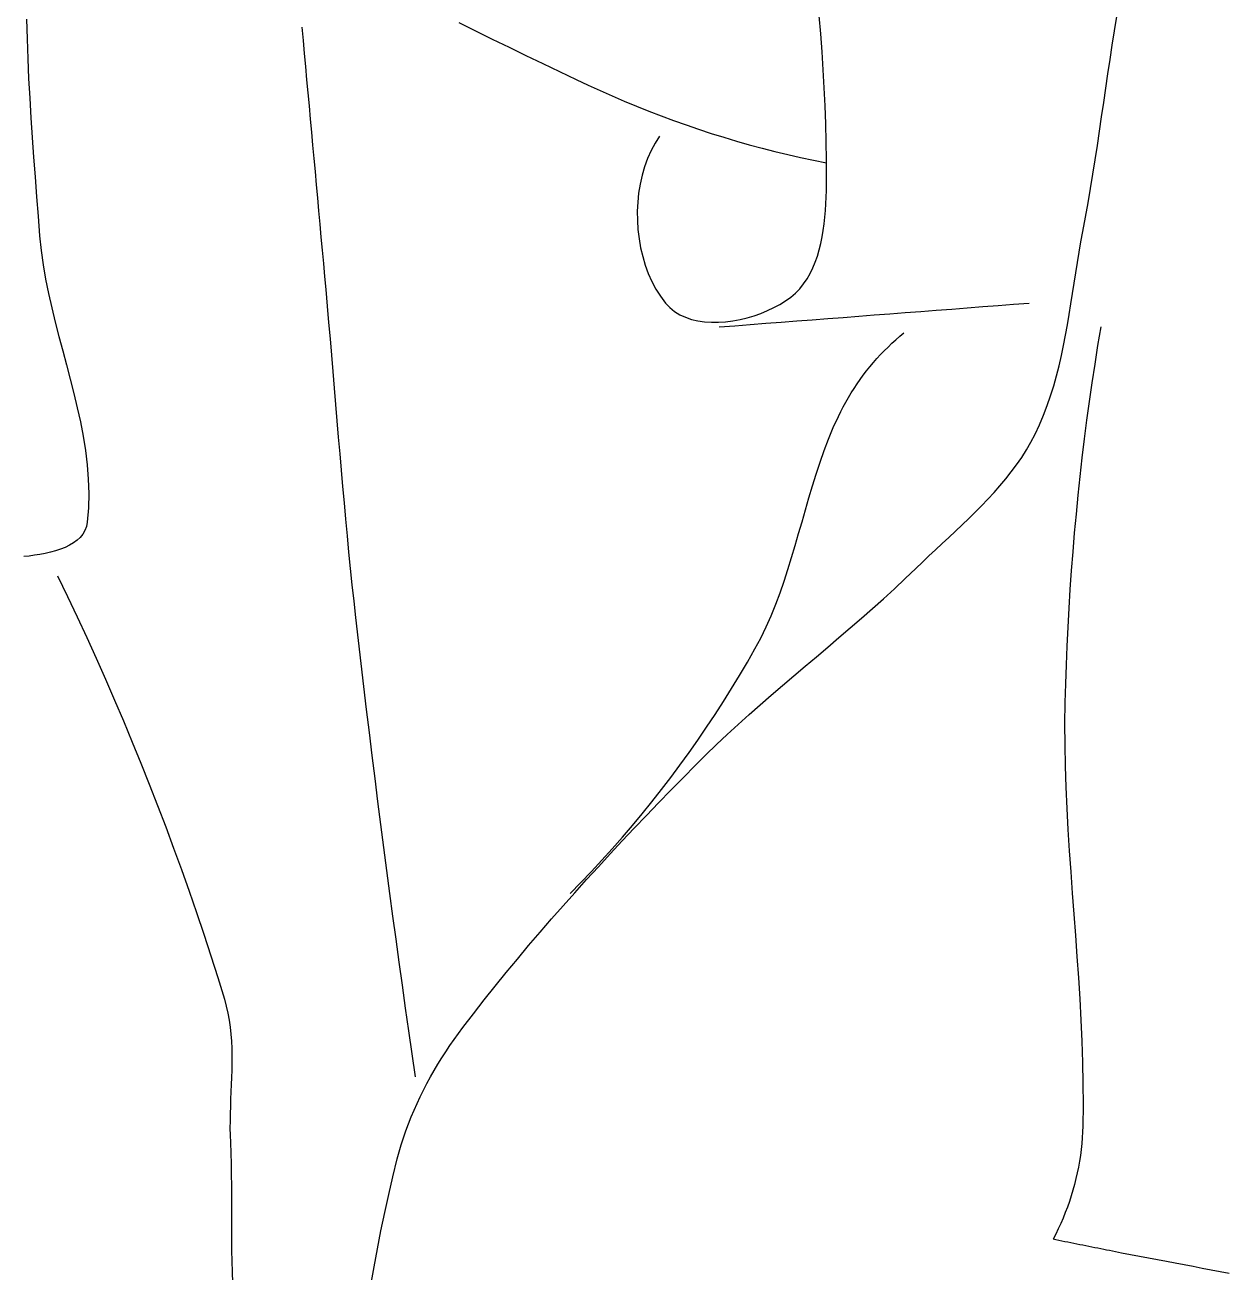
# Model space of a CAD drawing. Header units: inches. Extents: x 21 to 132, y 19 to 196.
# Drawn here: x 78.3523 to 78.6552, y 48.4544 to 48.768 of the extents above; entities that cross this region are included whole.
import ezdxf

# ---------------------------------------------------------------- set-up
doc = ezdxf.new("R2010")
doc.units = ezdxf.units.IN
doc.header["$MEASUREMENT"] = 0
doc.layers.add('fur', color=253, linetype='Continuous')

# ---------------------------------------------------------------- blocks, each defined once
blk = doc.blocks.new('dp5')
at = {"layer": 'fur', "linetype": 'Continuous'}
for p, q in [((1291.7456, 1264.3909), (1291.4813, 1267.4994)), ((1342.6231, 1264.9339), (1343.0303, 1267.4124)), ((1154.2053, 1266.9295), (1154.2981, 1263.515)), ((1201.9004, 1265.5481), (1202.1069, 1263.277)), ((1229.0631, 1266.343), (1231.9595, 1264.8979)), ((1154.2981, 1263.515), (1154.424, 1260.1)), ((1202.1069, 1263.277), (1202.3133, 1261.006)), ((1231.9595, 1264.8979), (1234.8666, 1263.4754)), ((1234.8666, 1263.4754), (1237.7791, 1262.0699)), ((1291.9789, 1261.2799), (1291.7456, 1264.3909)), ((1342.2304, 1262.4528), (1342.6231, 1264.9339)), ((1202.3133, 1261.006), (1202.5198, 1258.7349)), ((1237.7791, 1262.0699), (1240.6925, 1260.6763)), ((1292.1812, 1258.1675), (1291.9789, 1261.2799)), ((1341.8497, 1259.9694), (1342.2304, 1262.4528)), ((1154.424, 1260.1), (1154.5798, 1256.6847)), ((1202.5198, 1258.7349), (1202.7262, 1256.4639)), ((1240.6925, 1260.6763), (1243.6015, 1259.2897)), ((1243.6015, 1259.2897), (1246.5009, 1257.9044)), ((1341.4779, 1257.4844), (1341.8497, 1259.9694)), ((1154.5798, 1256.6847), (1154.7619, 1253.2699)), ((1202.7262, 1256.4639), (1202.9327, 1254.1927)), ((1246.5009, 1257.9044), (1249.3858, 1256.5154)), ((1249.3858, 1256.5154), (1251.4499, 1255.5325)), ((1292.3524, 1255.0537), (1292.1812, 1258.1675)), ((1341.1117, 1254.9979), (1341.4779, 1257.4844)), ((1251.4499, 1255.5325), (1253.528, 1254.5762)), ((1253.528, 1254.5762), (1255.6196, 1253.6461)), ((1292.4929, 1251.9391), (1292.3524, 1255.0537)), ((1340.749, 1252.5109), (1341.1117, 1254.9979)), ((1154.7619, 1253.2699), (1154.9668, 1249.8559)), ((1202.9327, 1254.1927), (1203.1392, 1251.9218)), ((1255.6196, 1253.6461), (1257.7248, 1252.7429)), ((1257.7248, 1252.7429), (1259.8421, 1251.8664)), ((1340.3858, 1250.0239), (1340.749, 1252.5109)), ((1203.1392, 1251.9218), (1203.3457, 1249.6506)), ((1259.8421, 1251.8664), (1261.9716, 1251.0169)), ((1261.9716, 1251.0169), (1264.1124, 1250.1946)), ((1264.1124, 1250.1946), (1266.2643, 1249.3999)), ((1292.6019, 1248.8243), (1292.4929, 1251.9391)), ((1340.02, 1247.5373), (1340.3858, 1250.0239)), ((1154.9668, 1249.8559), (1155.1911, 1246.4432)), ((1203.3457, 1249.6506), (1203.5522, 1247.3796)), ((1266.2643, 1249.3999), (1268.4267, 1248.6325)), ((1268.4267, 1248.6325), (1270.5988, 1247.893)), ((1270.5988, 1247.893), (1272.7801, 1247.1813)), ((1292.6801, 1245.7097), (1292.6019, 1248.8243)), ((1155.1911, 1246.4432), (1155.4312, 1243.0323)), ((1203.5522, 1247.3796), (1203.7586, 1245.1085)), ((1263.8379, 1246.7086), (1263.0521, 1245.4843)), ((1272.7801, 1247.1813), (1274.9703, 1246.4979)), ((1274.9703, 1246.4979), (1277.1688, 1245.8425)), ((1277.1688, 1245.8425), (1279.375, 1245.2158)), ((1292.7269, 1242.5956), (1292.6801, 1245.7097)), ((1339.6482, 1245.0518), (1340.02, 1247.5373)), ((1203.7586, 1245.1085), (1203.9651, 1242.8374)), ((1262.356, 1244.184), (1261.7498, 1242.8164)), ((1263.0521, 1245.4843), (1262.356, 1244.184)), ((1279.375, 1245.2158), (1281.5881, 1244.6177)), ((1281.5881, 1244.6177), (1283.8079, 1244.0484)), ((1283.8079, 1244.0484), (1286.0338, 1243.5082)), ((1286.0338, 1243.5082), (1288.2653, 1242.9971)), ((1339.2679, 1242.5678), (1339.6482, 1245.0518)), ((1155.4312, 1243.0323), (1155.6836, 1239.6238)), ((1203.9651, 1242.8374), (1204.1714, 1240.5664)), ((1261.233, 1241.3904), (1260.8054, 1239.9149)), ((1261.7498, 1242.8164), (1261.233, 1241.3904)), ((1288.2653, 1242.9971), (1290.5017, 1242.5154)), ((1290.5017, 1242.5154), (1292.7423, 1242.0632)), ((1292.7423, 1239.4825), (1292.7269, 1242.5956)), ((1338.8756, 1240.0861), (1339.2679, 1242.5678)), ((1155.6836, 1239.6238), (1155.9448, 1236.2182)), ((1204.1714, 1240.5664), (1204.3779, 1238.2954)), ((1260.8054, 1239.9149), (1260.4665, 1238.3985)), ((1292.7379, 1238.3915), (1292.7423, 1239.4825)), ((1338.4689, 1237.6072), (1338.8756, 1240.0861)), ((1204.3779, 1238.2954), (1204.5844, 1236.0244)), ((1260.4665, 1238.3985), (1260.216, 1236.8501)), ((1292.6916, 1236.1453), (1292.7221, 1237.2776)), ((1292.7221, 1237.2776), (1292.7379, 1238.3915)), ((1338.0444, 1235.1314), (1338.4689, 1237.6072)), ((1155.9448, 1236.2182), (1156.2114, 1232.8159)), ((1204.5844, 1236.0244), (1204.7908, 1233.7531)), ((1260.0538, 1235.2785), (1259.9795, 1233.6923)), ((1260.216, 1236.8501), (1260.0538, 1235.2785)), ((1292.5722, 1233.8456), (1292.6427, 1234.9997)), ((1292.6427, 1234.9997), (1292.6916, 1236.1453)), ((1337.5996, 1232.6594), (1338.0444, 1235.1314)), ((1156.2114, 1232.8159), (1156.4797, 1229.4174)), ((1204.7908, 1233.7531), (1204.9973, 1231.4822)), ((1259.9795, 1233.6923), (1259.9925, 1232.1005)), ((1292.3522, 1231.5317), (1292.4764, 1232.6881)), ((1292.4764, 1232.6881), (1292.5722, 1233.8456)), ((1204.9973, 1231.4822), (1205.2038, 1229.2112)), ((1259.9925, 1232.1005), (1260.0928, 1230.5118)), ((1260.0928, 1230.5118), (1260.2803, 1228.9352)), ((1292.1956, 1230.3815), (1292.3522, 1231.5317)), ((1337.1312, 1230.1918), (1337.5996, 1232.6594)), ((1156.4797, 1229.4174), (1156.7311, 1226.9169)), ((1205.2038, 1229.2112), (1205.4102, 1226.94)), ((1260.2803, 1228.9352), (1260.5542, 1227.379)), ((1291.7724, 1228.1192), (1292.0037, 1229.2425)), ((1292.0037, 1229.2425), (1292.1956, 1230.3815)), ((1336.4848, 1226.6334), (1336.7979, 1228.4171)), ((1336.7979, 1228.4171), (1337.1312, 1230.1918)), ((1156.7311, 1226.9169), (1157.0811, 1224.4229)), ((1205.4102, 1226.94), (1205.6167, 1224.6692)), ((1260.5542, 1227.379), (1260.9145, 1225.8525)), ((1291.1789, 1225.9402), (1291.4988, 1227.0169)), ((1291.4988, 1227.0169), (1291.7724, 1228.1192)), ((1336.1874, 1224.8422), (1336.4848, 1226.6334)), ((1157.0811, 1224.4229), (1157.516, 1221.9347)), ((1205.6167, 1224.6692), (1205.8231, 1222.3979)), ((1260.9145, 1225.8525), (1261.3607, 1224.3642)), ((1261.3607, 1224.3642), (1261.8925, 1222.9229)), ((1290.3876, 1223.8834), (1290.8098, 1224.8942)), ((1290.8098, 1224.8942), (1291.1789, 1225.9402)), ((1335.9007, 1223.0456), (1336.1874, 1224.8422)), ((1157.516, 1221.9347), (1158.0221, 1219.4518)), ((1205.8231, 1222.3979), (1206.0297, 1220.1269)), ((1261.8925, 1222.9229), (1262.5097, 1221.5374)), ((1288.7688, 1221.1127), (1289.3707, 1221.9877)), ((1289.3707, 1221.9877), (1289.9092, 1222.9129)), ((1289.9092, 1222.9129), (1290.3876, 1223.8834)), ((1335.6203, 1221.2455), (1335.9007, 1223.0456)), ((1206.0297, 1220.1269), (1206.2847, 1217.2878)), ((1262.5097, 1221.5374), (1263.212, 1220.2167)), ((1263.212, 1220.2167), (1263.9989, 1218.9693)), ((1287.3614, 1219.5322), (1288.1003, 1220.2925)), ((1288.1003, 1220.2925), (1288.7688, 1221.1127)), ((1335.3411, 1219.4438), (1335.6203, 1221.2455)), ((1158.0221, 1219.4518), (1158.586, 1216.9732)), ((1263.9989, 1218.9693), (1264.8703, 1217.8041)), ((1264.8703, 1217.8041), (1265.6056, 1217.0208)), ((1283.6373, 1217.0081), (1284.6774, 1217.5769)), ((1284.6774, 1217.5769), (1285.6511, 1218.1878)), ((1285.6511, 1218.1878), (1286.5485, 1218.8365)), ((1286.5485, 1218.8365), (1287.3614, 1219.5322)), ((1322.4726, 1217.3914), (1325.1566, 1217.5977)), ((1325.1566, 1217.5977), (1327.8405, 1217.8041)), ((1334.7669, 1215.8427), (1335.0582, 1217.6421)), ((1335.0582, 1217.6421), (1335.3411, 1219.4438)), ((1158.586, 1216.9732), (1159.1942, 1214.4983)), ((1206.2847, 1217.2878), (1206.5343, 1214.4482)), ((1265.6056, 1217.0208), (1266.4337, 1216.3504)), ((1266.4337, 1216.3504), (1267.3454, 1215.7886)), ((1267.3454, 1215.7886), (1268.3314, 1215.3316)), ((1278.9992, 1215.2355), (1280.2116, 1215.595)), ((1280.2116, 1215.595), (1281.395, 1216.0128)), ((1281.395, 1216.0128), (1282.5399, 1216.4852)), ((1282.5399, 1216.4852), (1283.6373, 1217.0081)), ((1295.6329, 1215.3266), (1298.3169, 1215.5331)), ((1298.3169, 1215.5331), (1301.0008, 1215.7396)), ((1301.0008, 1215.7396), (1303.6849, 1215.9461)), ((1303.6849, 1215.9461), (1306.3688, 1216.1526)), ((1306.3688, 1216.1526), (1309.0528, 1216.359)), ((1309.0528, 1216.359), (1311.7368, 1216.5655)), ((1311.7368, 1216.5655), (1314.4206, 1216.7719)), ((1314.4206, 1216.7719), (1317.1048, 1216.9784)), ((1317.1048, 1216.9784), (1319.7886, 1217.1849)), ((1319.7886, 1217.1849), (1322.4726, 1217.3914)), ((1334.4626, 1214.0472), (1334.7669, 1215.8427)), ((1159.1942, 1214.4983), (1159.8328, 1212.0266)), ((1206.5343, 1214.4482), (1206.7795, 1211.608)), ((1268.3314, 1215.3316), (1269.3825, 1214.975)), ((1269.3825, 1214.975), (1270.489, 1214.7145)), ((1270.489, 1214.7145), (1271.6414, 1214.5463)), ((1271.6414, 1214.5463), (1272.8307, 1214.4656)), ((1272.8307, 1214.4656), (1274.0473, 1214.4689)), ((1274.0473, 1214.4689), (1275.2819, 1214.5517)), ((1274.1612, 1213.675), (1276.8449, 1213.8815)), ((1275.2819, 1214.5517), (1276.5248, 1214.7099)), ((1276.5248, 1214.7099), (1277.7671, 1214.9394)), ((1276.8449, 1213.8815), (1279.5291, 1214.0879)), ((1277.7671, 1214.9394), (1278.9992, 1215.2355)), ((1279.5291, 1214.0879), (1282.2131, 1214.2944)), ((1282.2131, 1214.2944), (1284.8971, 1214.5009)), ((1284.8971, 1214.5009), (1287.5808, 1214.7074)), ((1287.5808, 1214.7074), (1290.2651, 1214.9139)), ((1290.2651, 1214.9139), (1292.9489, 1215.1202)), ((1292.9489, 1215.1202), (1295.6329, 1215.3266)), ((1334.1403, 1212.2575), (1334.4626, 1214.0472)), ((1340.2281, 1213.6751), (1339.6952, 1210.452)), ((1159.8328, 1212.0266), (1160.4884, 1209.5574)), ((1206.7795, 1211.608), (1207.0212, 1208.7675)), ((1304.073, 1210.8309), (1304.7569, 1211.4521)), ((1304.7569, 1211.4521), (1305.4534, 1212.0562)), ((1305.4534, 1212.0562), (1306.1623, 1212.6427)), ((1333.7949, 1210.4754), (1334.1403, 1212.2575)), ((1160.4884, 1209.5574), (1161.1476, 1207.0897)), ((1302.1021, 1208.8703), (1302.7451, 1209.5394)), ((1302.7451, 1209.5394), (1303.4023, 1210.1931)), ((1303.4023, 1210.1931), (1304.073, 1210.8309)), ((1333.4226, 1208.703), (1333.7949, 1210.4754)), ((1339.6952, 1210.452), (1339.1856, 1207.2242)), ((1161.1476, 1207.0897), (1161.7965, 1204.6233)), ((1207.0212, 1208.7675), (1207.2602, 1205.9267)), ((1299.6777, 1206.0507), (1300.2608, 1206.776)), ((1300.2608, 1206.776), (1300.8594, 1207.488)), ((1300.8594, 1207.488), (1301.4732, 1208.1864)), ((1301.4732, 1208.1864), (1302.1021, 1208.8703)), ((1332.5752, 1205.1944), (1333.0174, 1206.942)), ((1333.0174, 1206.942), (1333.4226, 1208.703)), ((1339.1856, 1207.2242), (1338.6993, 1203.9924)), ((1161.7965, 1204.6233), (1162.4216, 1202.1571)), ((1207.2602, 1205.9267), (1207.4978, 1203.0858)), ((1298.5608, 1204.5626), (1299.111, 1205.3127)), ((1299.111, 1205.3127), (1299.6777, 1206.0507)), ((1332.0911, 1203.462), (1332.5752, 1205.1944)), ((1207.4978, 1203.0858), (1207.7345, 1200.2448)), ((1297.0137, 1202.2448), (1297.5118, 1203.0282)), ((1297.5118, 1203.0282), (1298.0276, 1203.8007)), ((1298.0276, 1203.8007), (1298.5608, 1204.5626)), ((1331.5602, 1201.7466), (1332.0911, 1203.462)), ((1338.6993, 1203.9924), (1338.2366, 1200.7564)), ((1162.4216, 1202.1571), (1163.0095, 1199.6907)), ((1295.6314, 1199.8376), (1296.0732, 1200.6491)), ((1296.0732, 1200.6491), (1296.5342, 1201.4516)), ((1296.5342, 1201.4516), (1297.0137, 1202.2448)), ((1330.9778, 1200.0503), (1331.5602, 1201.7466)), ((1338.2366, 1200.7564), (1337.797, 1197.5166)), ((1163.0095, 1199.6907), (1163.5464, 1197.2231)), ((1207.7345, 1200.2448), (1207.9717, 1197.4039)), ((1293.9285, 1196.2415), (1294.8069, 1198.1906)), ((1294.8069, 1198.1906), (1295.2093, 1199.0181)), ((1295.2093, 1199.0181), (1295.6314, 1199.8376)), ((1329.6388, 1196.722), (1330.339, 1198.3747)), ((1330.339, 1198.3747), (1330.9778, 1200.0503)), ((1163.5464, 1197.2231), (1164.0188, 1194.7542)), ((1207.9717, 1197.4039), (1208.2102, 1194.5629)), ((1293.113, 1194.2651), (1293.9285, 1196.2415)), ((1328.8727, 1195.0936), (1329.6388, 1196.722)), ((1337.797, 1197.5166), (1337.3812, 1194.2732)), ((1164.0188, 1194.7542), (1164.4131, 1192.2827)), ((1208.2102, 1194.5629), (1208.4509, 1191.7223)), ((1292.3524, 1192.2651), (1293.113, 1194.2651)), ((1328.1535, 1193.7203), (1328.8727, 1195.0936)), ((1337.3812, 1194.2732), (1336.9887, 1191.0266)), ((1164.4131, 1192.2827), (1164.7158, 1189.8083)), ((1208.4509, 1191.7223), (1208.6948, 1188.8821)), ((1291.6391, 1190.2446), (1292.3524, 1192.2651)), ((1326.5491, 1191.0795), (1327.3776, 1192.383)), ((1327.3776, 1192.383), (1328.1535, 1193.7203)), ((1164.7158, 1189.8083), (1164.9133, 1187.3302)), ((1290.9657, 1188.2073), (1291.6391, 1190.2446)), ((1324.7502, 1188.5651), (1325.6719, 1189.8077)), ((1325.6719, 1189.8077), (1326.5491, 1191.0795)), ((1336.9887, 1191.0266), (1336.6197, 1187.7772)), ((1164.9133, 1187.3302), (1164.9917, 1184.8477)), ((1208.6948, 1188.8821), (1208.9428, 1186.0422)), ((1290.324, 1186.1562), (1290.9657, 1188.2073)), ((1322.7883, 1186.1582), (1323.7876, 1187.3493)), ((1323.7876, 1187.3493), (1324.7502, 1188.5651)), ((1336.6197, 1187.7772), (1336.2744, 1184.5246)), ((1208.9428, 1186.0422), (1209.1959, 1183.203)), ((1289.7065, 1184.0951), (1290.324, 1186.1562)), ((1321.756, 1184.9895), (1322.7883, 1186.1582)), ((1164.9917, 1184.8477), (1164.938, 1182.3603)), ((1209.1959, 1183.203), (1209.4552, 1180.3643)), ((1289.1053, 1182.0273), (1289.7065, 1184.0951)), ((1319.6082, 1182.7097), (1320.6945, 1183.8407)), ((1320.6945, 1183.8407), (1321.756, 1184.9895)), ((1336.2744, 1184.5246), (1335.9524, 1181.2699)), ((1164.938, 1182.3603), (1164.738, 1179.8669)), ((1288.5129, 1179.9562), (1289.1053, 1182.0273)), ((1317.3759, 1180.4915), (1318.5007, 1181.5941)), ((1318.5007, 1181.5941), (1319.6082, 1182.7097)), ((1335.9524, 1181.2699), (1335.6542, 1178.0127)), ((1164.5923, 1179.1185), (1164.3341, 1178.4343)), ((1164.738, 1179.8669), (1164.5923, 1179.1185)), ((1209.4552, 1180.3643), (1209.7213, 1177.5263)), ((1287.9212, 1177.8851), (1288.5129, 1179.9562)), ((1315.0902, 1178.3166), (1316.2377, 1179.3999)), ((1316.2377, 1179.3999), (1317.3759, 1180.4915)), ((1162.972, 1176.7359), (1162.3508, 1176.2779)), ((1163.5154, 1177.246), (1162.972, 1176.7359)), ((1163.9724, 1177.8111), (1163.5154, 1177.246)), ((1164.3341, 1178.4343), (1163.9724, 1177.8111)), ((1209.7213, 1177.5263), (1209.9956, 1174.6891)), ((1287.323, 1175.8175), (1287.9212, 1177.8851)), ((1312.7826, 1176.1664), (1313.9372, 1177.2395)), ((1313.9372, 1177.2395), (1315.0902, 1178.3166)), ((1335.6542, 1178.0127), (1335.3794, 1174.7538)), ((1157.4681, 1174.4584), (1156.5422, 1174.282)), ((1158.3763, 1174.6661), (1157.4681, 1174.4584)), ((1159.2583, 1174.908), (1158.3763, 1174.6661)), ((1160.1053, 1175.1872), (1159.2583, 1174.908)), ((1160.9087, 1175.5065), (1160.1053, 1175.1872)), ((1161.6601, 1175.8691), (1160.9087, 1175.5065)), ((1162.3508, 1176.2779), (1161.6601, 1175.8691)), ((1209.9956, 1174.6891), (1210.2786, 1171.8528)), ((1286.7099, 1173.7569), (1287.323, 1175.8175)), ((1310.4843, 1174.0227), (1311.6303, 1175.0949)), ((1311.6303, 1175.0949), (1312.7826, 1176.1664)), ((1335.3794, 1174.7538), (1335.1284, 1171.4929)), ((1154.6714, 1174.0113), (1153.7438, 1173.9108)), ((1155.6071, 1174.1339), (1154.6714, 1174.0113)), ((1156.5422, 1174.282), (1155.6071, 1174.1339)), ((1286.0749, 1171.7066), (1286.7099, 1173.7569)), ((1308.2268, 1171.8669), (1309.3485, 1172.9474)), ((1309.3485, 1172.9474), (1310.4843, 1174.0227)), ((1159.5762, 1170.5766), (1161.2934, 1167.0307)), ((1210.2786, 1171.8528), (1210.5717, 1169.0176)), ((1285.4095, 1169.6701), (1286.0749, 1171.7066)), ((1304.5109, 1168.3489), (1306.3808, 1170.0953)), ((1306.3808, 1170.0953), (1308.2268, 1171.8669)), ((1335.1284, 1171.4929), (1334.9009, 1168.2306)), ((1210.5717, 1169.0176), (1210.8755, 1166.1834)), ((1284.7065, 1167.6508), (1285.4095, 1169.6701)), ((1302.6202, 1166.6247), (1304.5109, 1168.3489)), ((1334.9009, 1168.2306), (1334.6972, 1164.9672)), ((1161.2934, 1167.0307), (1162.9831, 1163.4701)), ((1210.8755, 1166.1834), (1211.1912, 1163.3505)), ((1283.9581, 1165.652), (1284.7065, 1167.6508)), ((1300.7115, 1164.9196), (1302.6202, 1166.6247)), ((1282.2939, 1161.7298), (1283.1566, 1163.6772)), ((1283.1566, 1163.6772), (1283.9581, 1165.652)), ((1298.7876, 1163.2307), (1300.7115, 1164.9196)), ((1334.6972, 1164.9672), (1334.5171, 1161.7026)), ((1162.9831, 1163.4701), (1164.6446, 1159.8953)), ((1211.1912, 1163.3505), (1211.6468, 1159.3687)), ((1281.3627, 1159.8133), (1282.2939, 1161.7298)), ((1294.9058, 1159.8895), (1296.8515, 1161.555)), ((1296.8515, 1161.555), (1298.7876, 1163.2307)), ((1334.5171, 1161.7026), (1334.3606, 1158.4374)), ((1164.6446, 1159.8953), (1166.2779, 1156.3067)), ((1211.6468, 1159.3687), (1212.1088, 1155.3876)), ((1280.3548, 1157.9309), (1281.3627, 1159.8133)), ((1292.9534, 1158.2312), (1294.9058, 1159.8895)), ((1279.0377, 1155.6265), (1280.3548, 1157.9309)), ((1290.9972, 1156.5771), (1292.9534, 1158.2312)), ((1334.3606, 1158.4374), (1334.2281, 1155.1718)), ((1166.2779, 1156.3067), (1167.8832, 1152.7045)), ((1212.1088, 1155.3876), (1212.5773, 1151.4073)), ((1277.6885, 1153.3386), (1279.0377, 1155.6265)), ((1289.0399, 1154.9242), (1290.9972, 1156.5771)), ((1334.2281, 1155.1718), (1334.1195, 1151.906)), ((1276.3069, 1151.0675), (1277.6885, 1153.3386)), ((1285.1334, 1151.6099), (1287.0844, 1153.2695)), ((1287.0844, 1153.2695), (1289.0399, 1154.9242)), ((1167.8832, 1152.7045), (1169.46, 1149.0892)), ((1212.5773, 1151.4073), (1213.0521, 1147.4277)), ((1274.8938, 1148.8139), (1276.3069, 1151.0675)), ((1283.19, 1149.9426), (1285.1334, 1151.6099)), ((1334.1195, 1151.906), (1334.0342, 1148.6403)), ((1169.46, 1149.0892), (1171.0083, 1145.461)), ((1273.4499, 1146.5784), (1274.8938, 1148.8139)), ((1281.2569, 1148.2644), (1283.19, 1149.9426)), ((1334.0342, 1148.6403), (1333.9866, 1144.9736)), ((1213.0521, 1147.4277), (1213.5333, 1143.4487)), ((1271.9753, 1144.3615), (1273.4499, 1146.5784)), ((1277.4326, 1144.8639), (1279.3367, 1146.5726)), ((1279.3367, 1146.5726), (1281.2569, 1148.2644)), ((1171.0083, 1145.461), (1172.5281, 1141.8203)), ((1270.4703, 1142.1639), (1271.9753, 1144.3615)), ((1275.5473, 1143.1353), (1277.4326, 1144.8639)), ((1333.9866, 1144.9736), (1334.0028, 1141.3075)), ((1213.5333, 1143.4487), (1214.0209, 1139.4706)), ((1268.9354, 1139.986), (1270.4703, 1142.1639)), ((1273.6835, 1141.384), (1275.5473, 1143.1353)), ((1172.5281, 1141.8203), (1174.019, 1138.1675)), ((1267.3712, 1137.8285), (1268.9354, 1139.986)), ((1271.844, 1139.607), (1273.6835, 1141.384)), ((1334.0028, 1141.3075), (1334.0758, 1137.642)), ((1174.019, 1138.1675), (1175.481, 1134.5028)), ((1214.0209, 1139.4706), (1214.5147, 1135.4932)), ((1265.7784, 1135.692), (1267.3712, 1137.8285)), ((1267.903, 1135.6373), (1270.0318, 1137.801)), ((1270.0318, 1137.801), (1271.844, 1139.607)), ((1264.1567, 1133.577), (1265.7784, 1135.692)), ((1265.781, 1133.4656), (1267.903, 1135.6373)), ((1334.0758, 1137.642), (1334.1984, 1133.977)), ((1175.481, 1134.5028), (1176.914, 1130.8267)), ((1214.5147, 1135.4932), (1215.015, 1131.5165)), ((1262.5074, 1131.4842), (1264.1567, 1133.577)), ((1263.6662, 1131.2854), (1265.781, 1133.4656)), ((1334.1984, 1133.977), (1334.3637, 1130.3125)), ((1215.015, 1131.5165), (1215.5218, 1127.5407)), ((1260.8299, 1129.4141), (1262.5074, 1131.4842)), ((1261.5604, 1129.0962), (1263.6662, 1131.2854)), ((1176.914, 1130.8267), (1178.3177, 1127.1396)), ((1259.1256, 1127.3671), (1260.8299, 1129.4141)), ((1259.4637, 1126.8971), (1261.5604, 1129.0962)), ((1334.3637, 1130.3125), (1334.5646, 1126.6484)), ((1178.3177, 1127.1396), (1179.6921, 1123.4415)), ((1215.5218, 1127.5407), (1216.0348, 1123.5657)), ((1257.3772, 1124.688), (1259.4637, 1126.8971)), ((1257.3947, 1125.3441), (1259.1256, 1127.3671)), ((1255.6373, 1123.3454), (1257.3947, 1125.3441)), ((1334.5646, 1126.6484), (1334.794, 1122.9844)), ((1179.6921, 1123.4415), (1181.037, 1119.7331)), ((1216.0348, 1123.5657), (1216.554, 1119.5916)), ((1253.8541, 1121.3719), (1255.6373, 1123.3454)), ((1255.3022, 1122.4681), (1257.3772, 1124.688)), ((1334.794, 1122.9844), (1335.0443, 1119.3207)), ((1252.0455, 1119.4237), (1253.8541, 1121.3719)), ((1253.2392, 1120.2368), (1255.3022, 1122.4681)), ((1181.037, 1119.7331), (1182.3526, 1116.0147)), ((1216.554, 1119.5916), (1217.0798, 1115.6182)), ((1250.2117, 1117.5018), (1252.0455, 1119.4237)), ((1251.1896, 1117.9937), (1253.2392, 1120.2368)), ((1335.0443, 1119.3207), (1335.3094, 1115.6571)), ((1248.3535, 1115.6067), (1250.2117, 1117.5018)), ((1249.1538, 1115.7382), (1251.1896, 1117.9937)), ((1182.3526, 1116.0147), (1183.6381, 1112.2865)), ((1217.0798, 1115.6182), (1217.6119, 1111.6457)), ((1247.1332, 1113.4698), (1249.1538, 1115.7382)), ((1335.3094, 1115.6571), (1335.5813, 1111.9936)), ((1183.6381, 1112.2865), (1184.8939, 1108.549)), ((1245.1283, 1111.1878), (1247.1332, 1113.4698)), ((1335.5813, 1111.9936), (1335.8534, 1108.3301)), ((1217.6119, 1111.6457), (1218.1503, 1107.6741)), ((1243.1403, 1108.8919), (1245.1283, 1111.1878)), ((1184.8939, 1108.549), (1186.1197, 1104.8023)), ((1218.1503, 1107.6741), (1218.6951, 1103.7033)), ((1241.1701, 1106.5813), (1243.1403, 1108.8919)), ((1335.8534, 1108.3301), (1336.1182, 1104.6666)), ((1239.2184, 1104.2555), (1241.1701, 1106.5813)), ((1186.1197, 1104.8023), (1187.3153, 1101.0469)), ((1218.6951, 1103.7033), (1219.2461, 1099.7334)), ((1237.2861, 1101.914), (1239.2184, 1104.2555)), ((1336.1182, 1104.6666), (1336.369, 1101.0029)), ((1187.3153, 1101.0469), (1188.4806, 1097.2834)), ((1235.3748, 1099.5562), (1237.2861, 1101.914)), ((1336.369, 1101.0029), (1336.5984, 1097.339)), ((1219.2461, 1099.7334), (1219.8037, 1095.7645)), ((1233.4846, 1097.1817), (1235.3748, 1099.5562)), ((1188.4806, 1097.2834), (1188.8119, 1096.0924)), ((1231.6166, 1094.7898), (1233.4846, 1097.1817)), ((1336.5984, 1097.339), (1336.7998, 1093.6748)), ((1188.8119, 1096.0924), (1189.0847, 1094.8915)), ((1189.0847, 1094.8915), (1189.3041, 1093.6817)), ((1219.8037, 1095.7645), (1220.3675, 1091.7965)), ((1229.7724, 1092.3799), (1231.6166, 1094.7898)), ((1189.3041, 1093.6817), (1189.475, 1092.4635)), ((1189.475, 1092.4635), (1189.6019, 1091.238)), ((1229.0128, 1091.3604), (1229.7724, 1092.3799)), ((1336.7998, 1093.6748), (1336.9654, 1090.0102)), ((1189.6019, 1091.238), (1189.6898, 1090.0059)), ((1220.3675, 1091.7965), (1220.9375, 1087.8296)), ((1227.5398, 1089.2776), (1228.2684, 1090.3262)), ((1228.2684, 1090.3262), (1229.0128, 1091.3604)), ((1189.6898, 1090.0059), (1189.7433, 1088.7679)), ((1189.7433, 1088.7679), (1189.7675, 1087.5249)), ((1226.1338, 1087.1392), (1226.8281, 1088.2151)), ((1226.8281, 1088.2151), (1227.5398, 1089.2776)), ((1336.9654, 1090.0102), (1337.0884, 1086.3452)), ((1189.7671, 1086.2776), (1189.7469, 1085.027)), ((1189.7675, 1087.5249), (1189.7671, 1086.2776)), ((1220.9375, 1087.8296), (1221.5142, 1083.8635)), ((1224.8014, 1084.9483), (1225.4579, 1086.0501)), ((1225.4579, 1086.0501), (1226.1338, 1087.1392)), ((1337.0884, 1086.3452), (1337.1618, 1082.6798)), ((1189.7116, 1083.7736), (1189.6662, 1082.5186)), ((1189.7469, 1085.027), (1189.7116, 1083.7736)), ((1223.5499, 1082.7087), (1224.1651, 1083.8345)), ((1224.1651, 1083.8345), (1224.8014, 1084.9483)), ((1189.6662, 1082.5186), (1189.6152, 1081.2624)), ((1222.386, 1080.4237), (1222.9566, 1081.5717)), ((1222.9566, 1081.5717), (1223.5499, 1082.7087)), ((1337.1618, 1082.6798), (1337.1786, 1079.0137)), ((1189.564, 1080.006), (1189.5168, 1078.7502)), ((1189.6152, 1081.2624), (1189.564, 1080.006)), ((1221.8389, 1079.2652), (1222.386, 1080.4237)), ((1189.4786, 1077.4959), (1189.4544, 1076.2438)), ((1189.5168, 1078.7502), (1189.4786, 1077.4959)), ((1220.8193, 1076.9183), (1221.3164, 1078.0966)), ((1221.3164, 1078.0966), (1221.8389, 1079.2652)), ((1337.1786, 1079.0137), (1337.1312, 1075.3471)), ((1189.4544, 1076.2438), (1189.4488, 1074.9945)), ((1219.9044, 1074.5344), (1220.3483, 1075.7307)), ((1220.3483, 1075.7307), (1220.8193, 1076.9183)), ((1337.1312, 1075.3471), (1337.0962, 1074.3323)), ((1189.4488, 1074.9945), (1189.4667, 1073.749)), ((1189.4667, 1073.749), (1189.5128, 1072.5081)), ((1219.1014, 1072.1169), (1219.4885, 1073.3297)), ((1219.4885, 1073.3297), (1219.9044, 1074.5344)), ((1337.0365, 1073.3162), (1336.9523, 1072.2998)), ((1337.0962, 1074.3323), (1337.0365, 1073.3162)), ((1189.5128, 1072.5081), (1189.5918, 1070.6474)), ((1218.4169, 1069.6693), (1218.7439, 1070.8966)), ((1218.7439, 1070.8966), (1219.1014, 1072.1169)), ((1336.8436, 1071.2837), (1336.7108, 1070.2687)), ((1336.9523, 1072.2998), (1336.8436, 1071.2837)), ((1189.5918, 1070.6474), (1189.6458, 1068.783)), ((1189.6458, 1068.783), (1189.6797, 1066.9155)), ((1217.6549, 1066.5717), (1218.4169, 1069.6693)), ((1336.5542, 1069.2557), (1336.3739, 1068.2456)), ((1336.7108, 1070.2687), (1336.5542, 1069.2557)), ((1189.6797, 1066.9155), (1189.6976, 1065.0456)), ((1216.9324, 1063.4651), (1217.6549, 1066.5717)), ((1336.1699, 1067.2388), (1335.9429, 1066.2365)), ((1336.3739, 1068.2456), (1336.1699, 1067.2388)), ((1189.6976, 1065.0456), (1189.7045, 1063.174)), ((1335.6927, 1065.2396), (1335.4198, 1064.2486)), ((1335.9429, 1066.2365), (1335.6927, 1065.2396)), ((1189.7045, 1063.174), (1189.7048, 1061.3012)), ((1216.2472, 1060.3504), (1216.9324, 1063.4651)), ((1334.8062, 1062.2877), (1334.466, 1061.3196)), ((1335.1242, 1063.2644), (1334.8062, 1062.2877)), ((1335.4198, 1064.2486), (1335.1242, 1063.2644)), ((1189.7048, 1061.3012), (1189.7029, 1059.4283)), ((1215.597, 1057.2279), (1216.2472, 1060.3504)), ((1334.1034, 1060.3608), (1333.7196, 1059.4119)), ((1334.466, 1061.3196), (1334.1034, 1060.3608)), ((1189.7029, 1059.4283), (1189.7038, 1057.5554)), ((1333.3138, 1058.4739), (1332.8868, 1057.5476)), ((1333.7196, 1059.4119), (1333.3138, 1058.4739)), ((1189.7038, 1057.5554), (1189.7118, 1055.6837)), ((1189.7118, 1055.6837), (1189.7312, 1053.8135)), ((1214.9794, 1054.0983), (1215.597, 1057.2279)), ((1332.4388, 1056.6338), (1331.9699, 1055.7333)), ((1332.486, 1055.63), (1331.9699, 1055.7333)), ((1332.8868, 1057.5476), (1332.4388, 1056.6338)), ((1189.7312, 1053.8135), (1189.7673, 1051.9456)), ((1214.3924, 1050.9623), (1214.9794, 1054.0983)), ((1333.002, 1055.5268), (1332.486, 1055.63)), ((1333.5181, 1055.4236), (1333.002, 1055.5268)), ((1334.0342, 1055.3204), (1333.5181, 1055.4236)), ((1334.5505, 1055.2171), (1334.0342, 1055.3204)), ((1335.0666, 1055.1139), (1334.5505, 1055.2171)), ((1335.5827, 1055.0107), (1335.0666, 1055.1139)), ((1336.0988, 1054.9075), (1335.5827, 1055.0107)), ((1336.6151, 1054.8043), (1336.0988, 1054.9075)), ((1337.1312, 1054.7009), (1336.6151, 1054.8043)), ((1337.6473, 1054.5977), (1337.1312, 1054.7009)), ((1338.1635, 1054.4945), (1337.6473, 1054.5977)), ((1338.6796, 1054.3913), (1338.1635, 1054.4945)), ((1339.196, 1054.2881), (1338.6796, 1054.3913)), ((1339.7121, 1054.1848), (1339.196, 1054.2881)), ((1340.2282, 1054.0816), (1339.7121, 1054.1848)), ((1340.7442, 1053.9784), (1340.2282, 1054.0816)), ((1341.2603, 1053.8752), (1340.7442, 1053.9784)), ((1341.7766, 1053.772), (1341.2603, 1053.8752)), ((1342.2927, 1053.6687), (1341.7766, 1053.772)), ((1343.8419, 1053.3615), (1342.2927, 1053.6687)), ((1189.7673, 1051.9456), (1189.824, 1050.0805)), ((1345.3917, 1053.0589), (1343.8419, 1053.3615)), ((1346.9426, 1052.76), (1345.3917, 1053.0589)), ((1348.494, 1052.464), (1346.9426, 1052.76)), ((1350.0459, 1052.1701), (1348.494, 1052.464)), ((1351.5979, 1051.8776), (1350.0459, 1052.1701)), ((1353.1503, 1051.5855), (1351.5979, 1051.8776)), ((1354.7026, 1051.2933), (1353.1503, 1051.5855)), ((1189.824, 1050.0805), (1189.9061, 1048.219)), ((1213.8334, 1047.8202), (1214.3924, 1050.9623)), ((1356.2546, 1051), (1354.7026, 1051.2933)), ((1357.8063, 1050.7047), (1356.2546, 1051)), ((1359.3572, 1050.4069), (1357.8063, 1050.7047)), ((1360.9075, 1050.1055), (1359.3572, 1050.4069)), ((1362.4569, 1049.8), (1360.9075, 1050.1055))]:
    blk.add_line(p, q, dxfattribs=at)

msp = doc.modelspace()

# ---------------------------------------------------------------- block references
at = {"layer": 'fur', "xscale": 0.001452497584512251, "yscale": 0.001452497584512251, "zscale": 0.001452497584512251}
msp.add_blockref('dp5', (76.67624, 46.92919), dxfattribs=at)

doc.saveas('drawing.dxf')
